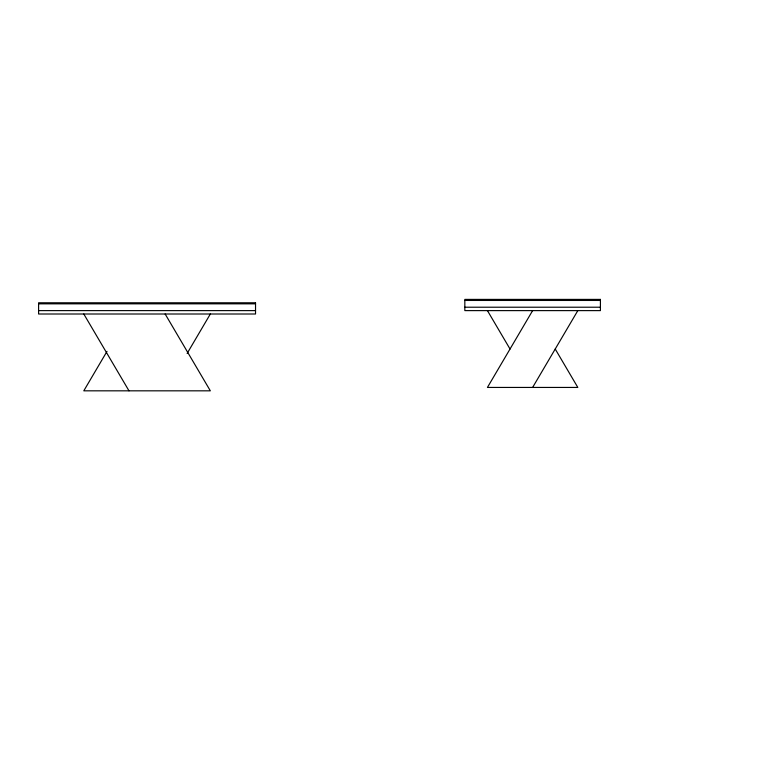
<?xml version="1.0" encoding="UTF-8"?>
<svg xmlns="http://www.w3.org/2000/svg" width="772" height="772" viewBox="0 0 772 772"><rect width="100%" height="100%" fill="white"/><g stroke="black" fill="none" stroke-linecap="round" stroke-linejoin="round"><path stroke-width="1.16" d="M106.999 351.376L83.791 390.825L210.341 390.825L165.14 314.001M187.133 353.451L210.341 314.001M532.622 310.614L487.431 387.438L577.823 387.438L555.222 349.021M532.622 387.438L577.823 310.614M464.831 300.443L600.413 300.443M38.6 303.83L255.532 303.83M464.831 307.217L600.413 307.217M38.6 310.614L255.532 310.614M487.431 310.614L510.031 349.021M83.791 314.001L128.992 390.825M600.413 299.401L464.831 299.401L464.831 310.614L600.413 310.614L600.413 299.401M255.532 302.788L38.6 302.788L38.6 314.001L255.532 314.001L255.532 302.788"/></g></svg>
